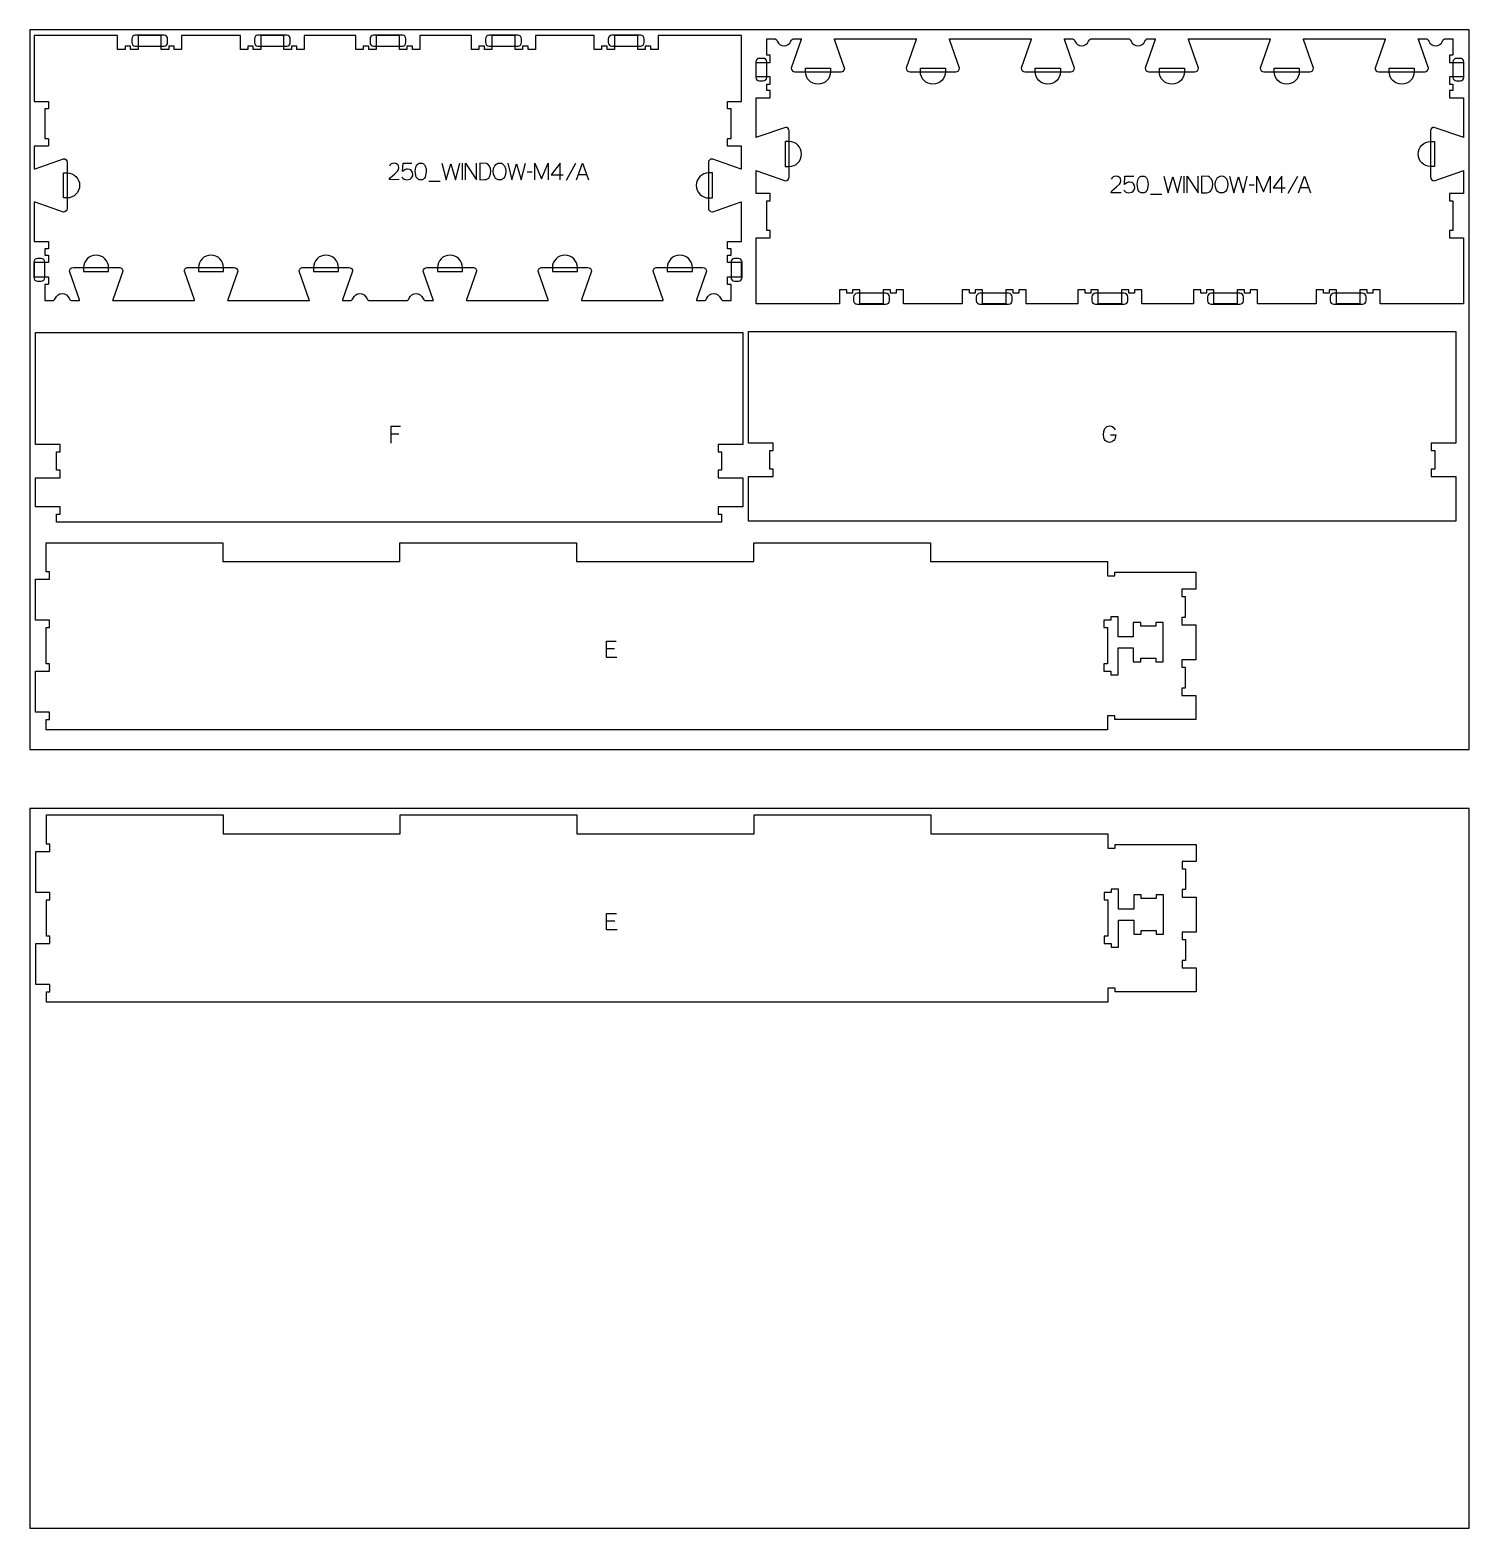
# Model space of a CAD drawing. Header units: millimetres. Extents: x -1220 to 1220, y -1930 to 4127.
# Drawn here: x -1220 to 1220, y -1930 to 610 of the extents above; entities that cross this region are included whole.
import ezdxf

# ---------------------------------------------------------------- set-up
doc = ezdxf.new("R2010")
doc.units = ezdxf.units.MM
for name, color, linetype, true_color in [('0_SHEET_SPRUCEPLY_2440X122', 1, 'Continuous', 0xff0000), ('1_ANYTOOL_1MMDEEP_LABELS_S', 2, 'Continuous', 0xffff00), ('3_ANYTOOL_CUTTHROUGH_INSID', 4, 'Continuous', 0x00ffff), ('4_ANYTOOL_CUTTHROUGH_OUTSI', 5, 'Continuous', 0x0000ff), ('5_ANYTOOL_HALF_MILL_9MM_IN', 3, 'Continuous', 0x00ff00)]:
    doc.layers.add(name, color=color, linetype=linetype, true_color=true_color)

msp = doc.modelspace()

# ---------------------------------------------------------------- linework, layer by layer
at = {"layer": '0_SHEET_SPRUCEPLY_2440X122'}
for points in [[(-1220, 610), (-1220, -610), (1220, -610), (1220, 610)], [(-1220, -710), (-1220, -1930), (1220, -1930), (1220, -710)]]:
    msp.add_lwpolyline(points, close=True, dxfattribs=at)
at = {"layer": '1_ANYTOOL_1MMDEEP_LABELS_S'}
for p, q in [((-487.3, 384.1, 0), (-487.3, 356.1, 0)), ((-294.9, 383.7, 0), (-311, 354.9, 0)), ((-368.6, 369.1, 0), (-376.8, 369, 0)), ((-336.2, 364.2, 0), (-315.8, 364.2, 0)), ((-290.1, 365, 0), (-276.2, 365, 0)), ((736.7, 362, 0), (736.7, 334, 0)), ((929.1, 361.6, 0), (913, 332.9, 0)), ((-543.9, 353.7, 0), (-524.6, 353.7, 0)), ((680.1, 331.7, 0), (699.4, 331.7, 0)), ((855.4, 347, 0), (847.2, 346.9, 0)), ((887.8, 342.1, 0), (908.2, 342.1, 0)), ((933.9, 343, 0), (947.8, 343, 0)), ((-594.6, -75.5, 0), (-608.1, -75.5, 0)), ((-229.1, -439.2, 0), (-242.7, -439.2, 0)), ((-228.5, -900.9, 0), (-242.2, -900.9, 0))]:
    msp.add_line(p, q, dxfattribs=at)
for points in [[(-593.9, 356.1), (-611, 356.2), (-609.5, 359.3), (-601.6, 366.3), (-596.6, 370.7), (-594.9, 373.3), (-594.4, 376.4), (-595, 379.7), (-595.7, 381), (-596.7, 382.1), (-599.4, 383.6), (-602.7, 384.1), (-605.2, 383.8), (-607.4, 382.9), (-609.2, 381.4), (-610.6, 379.3)], [(-589.3, 360.5), (-587.6, 358.6), (-585.7, 357.2), (-583.5, 356.4), (-581, 356.1), (-575.5, 357.1), (-573.4, 358.6), (-571.7, 361.1), (-571.1, 362.9), (-570.8, 364.7), (-571.4, 368.3), (-573.1, 371.4), (-574.3, 372.6), (-575.8, 373.4), (-579.6, 374.1), (-582.1, 373.8), (-584.2, 373), (-588.2, 370.1), (-587.5, 384.1), (-572.4, 384.1)], [(-521.4, 384.1), (-514.2, 356.1), (-506.3, 383.3), (-498.4, 356.1), (-491.4, 384.1)], [(-481.7, 356.1), (-481.7, 384.1), (-463, 356.1), (-463, 384.1)], [(-410, 384.1), (-402.8, 356.1), (-394.9, 383.3), (-387, 356.1), (-380, 384.1)], [(-363.8, 356.1), (-363.8, 384.1), (-352.6, 357.6), (-341.4, 384), (-341.4, 356.1)], [(-321.2, 356.1), (-321.2, 384.1), (-336.2, 364.2)], [(-293.3, 356.1), (-283.2, 384.1), (-272.8, 356.1)], [(630.1, 334.1), (613, 334.1), (614.5, 337.3), (622.4, 344.2), (627.4, 348.6), (629.1, 351.2), (629.6, 354.4), (629.1, 357.7), (628.3, 359), (627.3, 360.1), (624.6, 361.5), (621.3, 362), (618.8, 361.7), (616.6, 360.8), (614.8, 359.4), (613.4, 357.3)], [(634.7, 338.5), (636.4, 336.5), (638.3, 335.1), (640.5, 334.3), (643, 334), (648.5, 335), (650.6, 336.5), (652.3, 339), (652.9, 340.8), (653.2, 342.6), (652.6, 346.3), (650.9, 349.3), (649.7, 350.5), (648.2, 351.4), (644.4, 352), (642, 351.8), (639.8, 351), (635.8, 348), (636.5, 362), (651.6, 362)], [(702.6, 362), (709.8, 334), (717.7, 361.2), (725.6, 334), (732.6, 362)], [(742.3, 334), (742.3, 362), (761, 334), (761, 362)], [(814, 362), (821.2, 334), (829.1, 361.2), (837, 334), (844, 362)], [(860.2, 334), (860.2, 362), (871.4, 335.6), (882.6, 361.9), (882.6, 334)], [(902.8, 334), (902.8, 362.1), (887.8, 342.1)], [(930.7, 334), (940.8, 362), (951.2, 334)], [(-591.6, -62.4), (-608.1, -62.4), (-608.1, -90.4)], [(611.9, -76.4), (621, -76.4), (620.1, -82), (619, -84.2), (617.5, -86), (614.1, -88.5), (610.4, -89.3), (608.5, -89.1), (606.7, -88.5), (603.3, -86), (601.9, -84.2), (600.9, -81.8), (600.1, -75.8), (600.7, -70.8), (602.6, -66), (604, -63.9), (605.9, -62.5), (608.3, -61.6), (611, -61.3), (614, -61.8), (616.4, -63.4), (619.9, -68.2)], [(-225.1, -454.2), (-242.7, -454.2), (-242.7, -426.2), (-226.1, -426.2)], [(-224.5, -915.9), (-242.2, -915.9), (-242.2, -887.9), (-225.6, -887.9)]]:
    msp.add_lwpolyline(points, dxfattribs=at)
for points in [[(-557.4, 384.3), (-554.9, 384), (-552.8, 382.9), (-551.2, 381.3), (-549.9, 379.3), (-548.4, 374.6), (-548, 369.7), (-550, 360.5), (-551.2, 358.5), (-552.8, 357), (-554.9, 356.1), (-557.4, 355.9), (-560, 356.1), (-562, 357), (-563.7, 358.5), (-564.9, 360.5), (-566.8, 369.8), (-566.4, 374.6), (-564.9, 379.3), (-563.7, 381.3), (-562, 382.9), (-560, 384)], [(-457.4, 384.1), (-457.4, 356.1), (-449.4, 356.2), (-446.5, 356.5), (-444.1, 357.4), (-442.2, 358.8), (-440.8, 360.9), (-438.9, 365.6), (-438.3, 370.7), (-438.9, 375), (-440.6, 379), (-443.9, 382.5), (-445.9, 383.4)], [(-423.3, 384.4), (-420.7, 384.1), (-418.6, 383), (-415.4, 379.5), (-413.5, 374.9), (-412.9, 369.9), (-413.6, 365.2), (-415.5, 360.4), (-417, 358.3), (-418.8, 356.8), (-421, 355.9), (-423.6, 355.7), (-426.3, 356), (-428.6, 356.9), (-430.5, 358.4), (-432, 360.5), (-433.9, 365.3), (-434.6, 370.2), (-433.9, 375.2), (-431.9, 379.9), (-430.3, 381.9), (-428.4, 383.3), (-426, 384.1)], [(666.6, 362.3), (669.1, 361.9), (671.2, 360.8), (672.9, 359.2), (674.1, 357.2), (675.6, 352.5), (676, 347.7), (674, 338.4), (672.8, 336.4), (671.2, 335), (669.1, 334.1), (666.6, 333.8), (664, 334.1), (662, 335), (660.3, 336.4), (659.1, 338.5), (657.2, 347.7), (657.6, 352.6), (659.1, 357.3), (660.3, 359.2), (662, 360.8), (664, 361.9)], [(766.6, 362), (766.6, 334), (774.6, 334.1), (777.5, 334.4), (779.9, 335.3), (781.8, 336.8), (783.2, 338.8), (785.1, 343.6), (785.7, 348.7), (785.1, 353), (783.4, 356.9), (780.1, 360.4), (778.1, 361.4)], [(800.7, 362.4), (803.3, 362), (805.4, 361), (808.6, 357.5), (810.5, 352.8), (811.1, 347.9), (810.4, 343.1), (808.5, 338.4), (807, 336.3), (805.2, 334.8), (803, 333.9), (800.4, 333.6), (797.7, 333.9), (795.4, 334.8), (793.5, 336.3), (792, 338.4), (790.1, 343.3), (789.4, 348.2), (790.1, 353.2), (792.1, 357.8), (793.7, 359.8), (795.6, 361.2), (798, 362.1)]]:
    msp.add_lwpolyline(points, close=True, dxfattribs=at)
at = {"layer": '3_ANYTOOL_CUTTHROUGH_INSID'}
for points in [[(600.8, -477.4), (612.8, -477.4), (612.8, -483.4), (625.3, -483.4), (625.3, -437.4), (650.8, -437.4), (650.8, -461.4), (663.3, -461.4), (663.3, -455.4), (688.8, -455.4), (688.8, -461.4), (701.3, -461.4), (701.3, -394.9), (688.8, -394.9), (688.8, -400.9), (663.3, -400.9), (663.3, -394.9), (650.8, -394.9), (650.8, -418.9), (625.3, -418.9), (625.3, -384.9), (612.8, -384.9), (612.8, -390.9), (600.8, -390.9), (600.8, -403.4), (606.8, -403.4), (606.8, -464.9), (600.8, -464.9)], [(601.4, -939.1), (613.4, -939.1), (613.4, -945.1), (625.9, -945.1), (625.9, -899.1), (651.4, -899.1), (651.4, -923.1), (663.9, -923.1), (663.9, -917.1), (689.4, -917.1), (689.4, -923.1), (701.9, -923.1), (701.9, -856.6), (689.4, -856.6), (689.4, -862.6), (663.9, -862.6), (663.9, -856.6), (651.4, -856.6), (651.4, -880.6), (625.9, -880.6), (625.9, -846.6), (613.4, -846.6), (613.4, -852.6), (601.4, -852.6), (601.4, -865.1), (607.4, -865.1), (607.4, -926.6), (601.4, -926.6)]]:
    msp.add_lwpolyline(points, close=True, dxfattribs=at)
at = {"layer": '4_ANYTOOL_CUTTHROUGH_OUTSI'}
for points in [[(-14.6, 374.8), (-13.3, 374.6), (-13.3, 413.2), (-37, 413.2, -0.414214), (-37.3, 413.4), (-37.3, 425.4, -0.414214), (-37, 425.7), (-31.3, 425.7), (-31.3, 476.2), (-37, 476.2, -0.414214), (-37.3, 476.4), (-37.3, 488.4, -0.414214), (-37, 488.7), (-13.3, 488.7), (-13.3, 600.7), (-154.8, 600.7), (-154.8, 576.9, -0.414214), (-155, 576.7), (-167, 576.7, -0.414214), (-167.3, 576.9), (-167.3, 582.7), (-176.8, 582.7), (-176.8, 576.9, -0.414214), (-177, 576.7), (-189, 576.7, -0.414214), (-189.3, 576.9), (-189.3, 600.7), (-228.8, 600.7), (-228.8, 576.9, -0.414214), (-229, 576.7), (-241, 576.7, -0.414214), (-241.3, 576.9), (-241.3, 582.7), (-250.8, 582.7), (-250.8, 576.9, -0.414214), (-251, 576.7), (-263, 576.7, -0.414214), (-263.3, 576.9), (-263.3, 600.7), (-362.8, 600.7), (-362.8, 576.9, -0.414214), (-363, 576.7), (-375, 576.7, -0.414214), (-375.3, 576.9), (-375.3, 582.7), (-384.8, 582.7), (-384.8, 576.9, -0.414214), (-385, 576.7), (-397, 576.7, -0.414214), (-397.3, 576.9), (-397.3, 600.7), (-436.8, 600.7), (-436.8, 576.9, -0.414214), (-437, 576.7), (-449, 576.7, -0.414214), (-449.3, 576.9), (-449.3, 582.7), (-458.8, 582.7), (-458.8, 576.9, -0.414214), (-459, 576.7), (-471, 576.7, -0.414214), (-471.3, 576.9), (-471.3, 600.7), (-558.8, 600.7), (-558.8, 576.9, -0.414214), (-559, 576.7), (-571, 576.7, -0.414214), (-571.3, 576.9), (-571.3, 582.7), (-580.8, 582.7), (-580.8, 576.9, -0.414214), (-581, 576.7), (-593, 576.7, -0.414214), (-593.3, 576.9), (-593.3, 600.7), (-632.8, 600.7), (-632.8, 576.9, -0.414214), (-633, 576.7), (-645, 576.7, -0.414214), (-645.3, 576.9), (-645.3, 582.7), (-654.8, 582.7), (-654.8, 576.9, -0.414214), (-655, 576.7), (-667, 576.7, -0.414214), (-667.3, 576.9), (-667.3, 600.7), (-754.8, 600.7), (-754.8, 576.9, -0.414214), (-755, 576.7), (-767, 576.7, -0.414214), (-767.3, 576.9), (-767.3, 582.7), (-776.8, 582.7), (-776.8, 576.9, -0.414214), (-777, 576.7), (-789, 576.7, -0.414214), (-789.3, 576.9), (-789.3, 600.7), (-828.8, 600.7), (-828.8, 576.9, -0.414214), (-829, 576.7), (-841, 576.7, -0.414214), (-841.3, 576.9), (-841.3, 582.7), (-850.8, 582.7), (-850.8, 576.9, -0.414214), (-851, 576.7), (-863, 576.7, -0.414214), (-863.3, 576.9), (-863.3, 600.7), (-962.8, 600.7), (-962.8, 576.9, -0.414214), (-963, 576.7), (-975, 576.7, -0.414214), (-975.3, 576.9), (-975.3, 582.7), (-984.8, 582.7), (-984.8, 576.9, -0.414214), (-985, 576.7), (-997, 576.7, -0.414214), (-997.3, 576.9), (-997.3, 600.7), (-1036.8, 600.7), (-1036.8, 576.9, -0.414214), (-1037, 576.7), (-1049, 576.7, -0.414214), (-1049.3, 576.9), (-1049.3, 582.7), (-1058.8, 582.7), (-1058.8, 576.9, -0.414214), (-1059, 576.7), (-1071, 576.7, -0.414214), (-1071.3, 576.9), (-1071.3, 600.7), (-1212.8, 600.7), (-1212.8, 488.7), (-1189, 488.7, -0.414214), (-1188.8, 488.4), (-1188.8, 476.4, -0.414214), (-1189, 476.2), (-1194.8, 476.2), (-1194.8, 425.7), (-1189, 425.7, -0.414214), (-1188.8, 425.4), (-1188.8, 413.4, -0.414214), (-1189, 413.2), (-1212.8, 413.2), (-1212.8, 374.6), (-1211.4, 374.8), (-1163.1, 391.7), (-1163, 391.7, -0.414214), (-1156.8, 385.5), (-1156.8, 307.5, -0.414214), (-1163, 301.2), (-1163.1, 301.2), (-1211.4, 318.1), (-1212.8, 318.3), (-1212.8, 251.2), (-1189, 251.2, -0.414214), (-1188.8, 250.9), (-1188.8, 238.9, -0.414214), (-1189, 238.7), (-1194.8, 238.7), (-1194.8, 228.2), (-1189, 228.2, -0.414214), (-1188.8, 227.9), (-1188.8, 215.9, -0.414214), (-1189, 215.7), (-1212.8, 215.7), (-1212.8, 191.2), (-1189, 191.2, -0.414214), (-1188.8, 190.9), (-1188.8, 178.9, -0.414214), (-1189, 178.7), (-1194.8, 178.7), (-1194.8, 151.2), (-1182.3, 151.2, 0.317837), (-1176.9, 155, -0.707107), (-1153.8, 155, 0.317837), (-1148.4, 151.2), (-1136, 151.2), (-1136.2, 152.5), (-1153.1, 200.8), (-1153.1, 200.9, -0.414214), (-1146.9, 207.2), (-1068.9, 207.2, -0.414214), (-1062.6, 200.9), (-1062.7, 200.8), (-1079.6, 152.5), (-1079.8, 151.2), (-941.1, 151.2), (-941.3, 152.5), (-958.2, 200.8), (-958.3, 200.9, -0.414214), (-952, 207.2), (-874, 207.2, -0.414214), (-867.8, 200.9), (-867.8, 200.8), (-884.7, 152.5), (-884.9, 151.2), (-746.2, 151.2), (-746.4, 152.5), (-763.3, 200.8), (-763.4, 200.9, -0.414214), (-757.1, 207.2), (-679.1, 207.2, -0.414214), (-672.9, 200.9), (-672.9, 200.8), (-689.8, 152.5), (-690, 151.2), (-677.6, 151.2, 0.317837), (-672.2, 155, -0.707107), (-649.1, 155, 0.317837), (-643.7, 151.2), (-582.3, 151.2, 0.317837), (-576.9, 155, -0.707107), (-553.8, 155, 0.317837), (-548.4, 151.2), (-536, 151.2), (-536.2, 152.5), (-553.1, 200.8), (-553.1, 200.9, -0.414214), (-546.9, 207.2), (-468.9, 207.2, -0.414214), (-462.6, 200.9), (-462.7, 200.8), (-479.6, 152.5), (-479.8, 151.2), (-341.1, 151.2), (-341.3, 152.5), (-358.2, 200.8), (-358.3, 200.9, -0.414214), (-352, 207.2), (-274, 207.2, -0.414214), (-267.8, 200.9), (-267.8, 200.8), (-284.7, 152.5), (-284.9, 151.2), (-146.2, 151.2), (-146.4, 152.5), (-163.3, 200.8), (-163.4, 200.9, -0.414214), (-157.1, 207.2), (-79.1, 207.2, -0.414214), (-72.9, 200.9), (-72.9, 200.8), (-89.8, 152.5), (-90, 151.2), (-77.6, 151.2, 0.317837), (-72.2, 155, -0.707107), (-49.1, 155, 0.317837), (-43.7, 151.2), (-31.3, 151.2), (-31.3, 178.7), (-37, 178.7, -0.414214), (-37.3, 178.9), (-37.3, 190.9, -0.414214), (-37, 191.2), (-13.3, 191.2), (-13.3, 215.7), (-37, 215.7, -0.414214), (-37.3, 215.9), (-37.3, 227.9, -0.414214), (-37, 228.2), (-31.3, 228.2), (-31.3, 238.7), (-37, 238.7, -0.414214), (-37.3, 238.9), (-37.3, 250.9, -0.414214), (-37, 251.2), (-13.3, 251.2), (-13.3, 318.3), (-14.6, 318.1), (-62.9, 301.2), (-63, 301.2, -0.414214), (-69.2, 307.5), (-69.2, 385.5, -0.414214), (-63, 391.7), (-62.9, 391.7)], [(1209.4, 371.3), (1210.7, 371.6), (1210.7, 333), (1187, 333, 0.414214), (1186.7, 332.7), (1186.7, 320.7, 0.414214), (1187, 320.5), (1192.7, 320.5), (1192.7, 270), (1187, 270, 0.414214), (1186.7, 269.7), (1186.7, 257.7, 0.414214), (1187, 257.5), (1210.7, 257.5), (1210.7, 145.5), (1069.2, 145.5), (1069.2, 169.2, 0.414214), (1069, 169.5), (1057, 169.5, 0.414214), (1056.7, 169.2), (1056.7, 163.5), (1047.2, 163.5), (1047.2, 169.2, 0.414214), (1047, 169.5), (1035, 169.5, 0.414214), (1034.7, 169.2), (1034.7, 145.5), (995.2, 145.5), (995.2, 169.2, 0.414214), (995, 169.5), (983, 169.5, 0.414214), (982.7, 169.2), (982.7, 163.5), (973.2, 163.5), (973.2, 169.2, 0.414214), (973, 169.5), (961, 169.5, 0.414214), (960.7, 169.2), (960.7, 145.5), (861.2, 145.5), (861.2, 169.2, 0.414214), (861, 169.5), (849, 169.5, 0.414214), (848.7, 169.2), (848.7, 163.5), (839.2, 163.5), (839.2, 169.2, 0.414214), (839, 169.5), (827, 169.5, 0.414214), (826.7, 169.2), (826.7, 145.5), (787.2, 145.5), (787.2, 169.2, 0.414214), (787, 169.5), (775, 169.5, 0.414214), (774.7, 169.2), (774.7, 163.5), (765.2, 163.5), (765.2, 169.2, 0.414214), (765, 169.5), (753, 169.5, 0.414214), (752.7, 169.2), (752.7, 145.5), (665.2, 145.5), (665.2, 169.2, 0.414214), (665, 169.5), (653, 169.5, 0.414214), (652.7, 169.2), (652.7, 163.5), (643.2, 163.5), (643.2, 169.2, 0.414214), (643, 169.5), (631, 169.5, 0.414214), (630.7, 169.2), (630.7, 145.5), (591.2, 145.5), (591.2, 169.2, 0.414214), (591, 169.5), (579, 169.5, 0.414214), (578.7, 169.2), (578.7, 163.5), (569.2, 163.5), (569.2, 169.2, 0.414214), (569, 169.5), (557, 169.5, 0.414214), (556.7, 169.2), (556.7, 145.5), (469.2, 145.5), (469.2, 169.2, 0.414214), (469, 169.5), (457, 169.5, 0.414214), (456.7, 169.2), (456.7, 163.5), (447.2, 163.5), (447.2, 169.2, 0.414214), (447, 169.5), (435, 169.5, 0.414214), (434.7, 169.2), (434.7, 145.5), (395.2, 145.5), (395.2, 169.2, 0.414214), (395, 169.5), (383, 169.5, 0.414214), (382.7, 169.2), (382.7, 163.5), (373.2, 163.5), (373.2, 169.2, 0.414214), (373, 169.5), (361, 169.5, 0.414214), (360.7, 169.2), (360.7, 145.5), (261.2, 145.5), (261.2, 169.2, 0.414214), (261, 169.5), (249, 169.5, 0.414214), (248.7, 169.2), (248.7, 163.5), (239.2, 163.5), (239.2, 169.2, 0.414214), (239, 169.5), (227, 169.5, 0.414214), (226.7, 169.2), (226.7, 145.5), (187.2, 145.5), (187.2, 169.2, 0.414214), (187, 169.5), (175, 169.5, 0.414214), (174.7, 169.2), (174.7, 163.5), (165.2, 163.5), (165.2, 169.2, 0.414214), (165, 169.5), (153, 169.5, 0.414214), (152.7, 169.2), (152.7, 145.5), (11.2, 145.5), (11.2, 257.5), (35, 257.5, 0.414214), (35.2, 257.7), (35.2, 269.7, 0.414214), (35, 270), (29.2, 270), (29.2, 320.5), (35, 320.5, 0.414214), (35.2, 320.7), (35.2, 332.7, 0.414214), (35, 333), (11.2, 333), (11.2, 371.6), (12.6, 371.3), (60.9, 354.4), (61, 354.4, 0.414214), (67.2, 360.7), (67.2, 438.7, 0.414214), (61, 444.9), (60.9, 444.9), (12.6, 428), (11.2, 427.8), (11.2, 495), (35, 495, 0.414214), (35.2, 495.2), (35.2, 507.2, 0.414214), (35, 507.5), (29.2, 507.5), (29.2, 518), (35, 518, 0.414214), (35.2, 518.2), (35.2, 530.2, 0.414214), (35, 530.5), (11.2, 530.5), (11.2, 555), (35, 555, 0.414214), (35.2, 555.2), (35.2, 567.2, 0.414214), (35, 567.5), (29.2, 567.5), (29.2, 595), (41.7, 595, -0.317837), (47.1, 591.1, 0.707107), (70.2, 591.1, -0.317837), (75.6, 595), (88, 595), (87.8, 593.6), (70.9, 545.3), (70.9, 545.2, 0.414214), (77.1, 539), (155.1, 539, 0.414214), (161.4, 545.2), (161.3, 545.3), (144.4, 593.6), (144.2, 595), (282.9, 595), (282.7, 593.6), (265.8, 545.3), (265.7, 545.2, 0.414214), (272, 539), (350, 539, 0.414214), (356.2, 545.2), (356.2, 545.3), (339.3, 593.6), (339.1, 595), (477.8, 595), (477.6, 593.6), (460.7, 545.3), (460.6, 545.2, 0.414214), (466.9, 539), (544.9, 539, 0.414214), (551.1, 545.2), (551.1, 545.3), (534.2, 593.6), (534, 595), (546.4, 595, -0.317837), (551.8, 591.1, 0.707107), (574.9, 591.1, -0.317837), (580.3, 595), (641.7, 595, -0.317837), (647.1, 591.1, 0.707107), (670.2, 591.1, -0.317837), (675.6, 595), (688, 595), (687.8, 593.6), (670.9, 545.3), (670.9, 545.2, 0.414214), (677.1, 539), (755.1, 539, 0.414214), (761.4, 545.2), (761.3, 545.3), (744.4, 593.6), (744.2, 595), (882.9, 595), (882.7, 593.6), (865.8, 545.3), (865.7, 545.2, 0.414214), (872, 539), (950, 539, 0.414214), (956.2, 545.2), (956.2, 545.3), (939.3, 593.6), (939.1, 595), (1077.8, 595), (1077.6, 593.6), (1060.7, 545.3), (1060.6, 545.2, 0.414214), (1066.9, 539), (1144.9, 539, 0.414214), (1151.1, 545.2), (1151.1, 545.3), (1134.2, 593.6), (1134, 595), (1146.4, 595, -0.317837), (1151.8, 591.1, 0.707107), (1174.9, 591.1, -0.317837), (1180.3, 595), (1192.7, 595), (1192.7, 567.5), (1187, 567.5, 0.414214), (1186.7, 567.2), (1186.7, 555.2, 0.414214), (1187, 555), (1210.7, 555), (1210.7, 530.5), (1187, 530.5, 0.414214), (1186.7, 530.2), (1186.7, 518.2, 0.414214), (1187, 518), (1192.7, 518), (1192.7, 507.5), (1187, 507.5, 0.414214), (1186.7, 507.2), (1186.7, 495.2, 0.414214), (1187, 495), (1210.7, 495), (1210.7, 427.8), (1209.4, 428), (1161.1, 444.9), (1161, 444.9, 0.414214), (1154.8, 438.7), (1154.8, 360.7, 0.414214), (1161, 354.4), (1161.1, 354.4)], [(-53, -198.6, 0.414214), (-53.3, -198.9), (-53.3, -210.9, 0.414214), (-53, -211.1), (-47.3, -211.1), (-47.3, -224.6), (-1174.8, -224.6), (-1174.8, -211.1), (-1169, -211.1, 0.414214), (-1168.8, -210.9), (-1168.8, -198.9, 0.414214), (-1169, -198.6), (-1210.8, -198.6), (-1210.8, -149.1), (-1169, -149.1, 0.414214), (-1168.8, -148.9), (-1168.8, -136.9, 0.414214), (-1169, -136.6), (-1174.8, -136.6), (-1174.8, -105.1), (-1169, -105.1, 0.414214), (-1168.8, -104.9), (-1168.8, -92.9, 0.414214), (-1169, -92.6), (-1210.8, -92.6), (-1210.8, 96.9), (-11.3, 96.9), (-11.3, -92.6), (-53, -92.6, 0.414214), (-53.3, -92.9), (-53.3, -104.9, 0.414214), (-53, -105.1), (-47.3, -105.1), (-47.3, -136.6), (-53, -136.6, 0.414214), (-53.3, -136.9), (-53.3, -148.9, 0.414214), (-53, -149.1), (-11.3, -149.1), (-11.3, -198.6)], [(1156.1, -147.2), (1197.8, -147.2), (1197.8, -222.7), (-1.7, -222.7), (-1.7, -147.2), (40.1, -147.2, 0.414214), (40.3, -146.9), (40.3, -134.9, 0.414214), (40.1, -134.7), (34.3, -134.7), (34.3, -103.2), (40.1, -103.2, 0.414214), (40.3, -102.9), (40.3, -90.9, 0.414214), (40.1, -90.7), (-1.7, -90.7), (-1.7, 98.8), (1197.8, 98.8), (1197.8, -90.7), (1156.1, -90.7, 0.414214), (1155.8, -90.9), (1155.8, -102.9, 0.414214), (1156.1, -103.2), (1161.8, -103.2), (1161.8, -134.7), (1156.1, -134.7, 0.414214), (1155.8, -134.9), (1155.8, -146.9, 0.414214)], [(307.1, -291.3), (606.8, -291.3), (606.8, -315.2, 0.414214), (607.1, -315.4), (619.1, -315.4, 0.414214), (619.3, -315.2), (619.3, -309.4), (756.8, -309.4), (756.8, -337.9), (733.1, -337.9, 0.414214), (732.8, -338.2), (732.8, -350.2, 0.414214), (733.1, -350.4), (738.8, -350.4), (738.8, -385.9), (733.1, -385.9, 0.414214), (732.8, -386.2), (732.8, -398.2, 0.414214), (733.1, -398.4), (756.8, -398.4), (756.8, -457.9), (733.1, -457.9, 0.414214), (732.8, -458.2), (732.8, -470.2, 0.414214), (733.1, -470.4), (738.8, -470.4), (738.8, -505.9), (733.1, -505.9, 0.414214), (732.8, -506.2), (732.8, -518.2, 0.414214), (733.1, -518.4), (756.8, -518.4), (756.8, -558.9), (619.3, -558.9), (619.3, -553.2, 0.414214), (619.1, -552.9), (607.1, -552.9, 0.414214), (606.8, -553.2), (606.8, -576.8), (-1192.7, -576.8), (-1192.7, -559.3), (-1186.9, -559.3, 0.414214), (-1186.7, -559.1), (-1186.7, -547.1, 0.414214), (-1186.9, -546.8), (-1210.7, -546.8), (-1210.7, -477.3), (-1186.9, -477.3, 0.414214), (-1186.7, -477.1), (-1186.7, -465.1, 0.414214), (-1186.9, -464.8), (-1192.7, -464.8), (-1192.7, -403.3), (-1186.9, -403.3, 0.414214), (-1186.7, -403.1), (-1186.7, -391.1, 0.414214), (-1186.9, -390.8), (-1210.7, -390.8), (-1210.7, -321.3), (-1186.9, -321.3, 0.414214), (-1186.7, -321.1), (-1186.7, -309.1, 0.414214), (-1186.9, -308.8), (-1192.7, -308.8), (-1192.7, -259.3), (-893.2, -259.3), (-893.2, -291.1, 0.414214), (-892.9, -291.3), (-592.9, -291.3, 0.414214), (-592.7, -291.1), (-592.7, -259.3), (-293.2, -259.3), (-293.2, -291.1, 0.414214), (-292.9, -291.3), (7.1, -291.3, 0.414214), (7.3, -291.1), (7.3, -259.3), (306.8, -259.3), (306.8, -291.1, 0.414214)], [(307.6, -753), (607.4, -753), (607.4, -776.9, 0.414214), (607.6, -777.1), (619.6, -777.1, 0.414214), (619.9, -776.9), (619.9, -771.1), (757.4, -771.1), (757.4, -799.6), (733.6, -799.6, 0.414214), (733.4, -799.9), (733.4, -811.9, 0.414214), (733.6, -812.1), (739.4, -812.1), (739.4, -847.6), (733.6, -847.6, 0.414214), (733.4, -847.9), (733.4, -859.9, 0.414214), (733.6, -860.1), (757.4, -860.1), (757.4, -919.6), (733.6, -919.6, 0.414214), (733.4, -919.9), (733.4, -931.9, 0.414214), (733.6, -932.1), (739.4, -932.1), (739.4, -967.6), (733.6, -967.6, 0.414214), (733.4, -967.9), (733.4, -979.9, 0.414214), (733.6, -980.1), (757.4, -980.1), (757.4, -1020.6), (619.9, -1020.6), (619.9, -1014.9, 0.414214), (619.6, -1014.6), (607.6, -1014.6, 0.414214), (607.4, -1014.9), (607.4, -1038.5), (-1192.1, -1038.5), (-1192.1, -1021), (-1186.4, -1021, 0.414214), (-1186.1, -1020.8), (-1186.1, -1008.8, 0.414214), (-1186.4, -1008.5), (-1210.1, -1008.5), (-1210.1, -939), (-1186.4, -939, 0.414214), (-1186.1, -938.8), (-1186.1, -926.8, 0.414214), (-1186.4, -926.5), (-1192.1, -926.5), (-1192.1, -865), (-1186.4, -865, 0.414214), (-1186.1, -864.8), (-1186.1, -852.8, 0.414214), (-1186.4, -852.5), (-1210.1, -852.5), (-1210.1, -783), (-1186.4, -783, 0.414214), (-1186.1, -782.8), (-1186.1, -770.8, 0.414214), (-1186.4, -770.5), (-1192.1, -770.5), (-1192.1, -721), (-892.6, -721), (-892.6, -752.8, 0.414214), (-892.4, -753), (-592.4, -753, 0.414214), (-592.1, -752.8), (-592.1, -721), (-292.6, -721), (-292.6, -752.8, 0.414214), (-292.4, -753), (7.6, -753, 0.414214), (7.9, -752.8), (7.9, -721), (307.4, -721), (307.4, -752.8, 0.414214)]]:
    msp.add_lwpolyline(points, format="xyb", close=True, dxfattribs=at)
at = {"layer": '5_ANYTOOL_HALF_MILL_9MM_IN'}
for points in [[(-1041.4, 601.2, 0.414214), (-1047.4, 595.2), (-1047.4, 588.7, 0.414214), (-1041.4, 582.7), (-992.6, 582.7, 0.414214), (-986.6, 588.7), (-986.6, 595.2, 0.414214), (-992.6, 601.2)], [(-833.4, 601.2, 0.414214), (-839.4, 595.2), (-839.4, 588.7, 0.414214), (-833.4, 582.7), (-784.6, 582.7, 0.414214), (-778.6, 588.7), (-778.6, 595.2, 0.414214), (-784.6, 601.2)], [(-637.4, 601.2, 0.414214), (-643.4, 595.2), (-643.4, 588.7, 0.414214), (-637.4, 582.7), (-588.6, 582.7, 0.414214), (-582.6, 588.7), (-582.6, 595.2, 0.414214), (-588.6, 601.2)], [(-441.4, 601.2, 0.414214), (-447.4, 595.2), (-447.4, 588.7, 0.414214), (-441.4, 582.7), (-392.6, 582.7, 0.414214), (-386.6, 588.7), (-386.6, 595.2, 0.414214), (-392.6, 601.2)], [(-233.4, 601.2, 0.414214), (-239.4, 595.2), (-239.4, 588.7, 0.414214), (-233.4, 582.7), (-184.6, 582.7, 0.414214), (-178.6, 588.7), (-178.6, 595.2, 0.414214), (-184.6, 601.2)], [(16.7, 561.8, 0.414214), (10.7, 555.8), (10.7, 529.6, 0.414214), (16.7, 523.6), (23.2, 523.6, 0.414214), (29.2, 529.6), (29.2, 555.8, 0.414214), (23.2, 561.8)], [(1198.8, 561.8, 0.414214), (1192.7, 555.8), (1192.7, 529.6, 0.414214), (1198.8, 523.6), (1205.3, 523.6, 0.414214), (1211.3, 529.6), (1211.3, 555.8, 0.414214), (1205.3, 561.8)], [(137.4, 539.2, -1), (94.9, 539.2), (94.9, 545.5), (137.4, 545.5)], [(332.2, 539.2, -1), (289.7, 539.2), (289.7, 545.5), (332.2, 545.5)], [(527.1, 539.2, -1), (484.6, 539.2), (484.6, 545.5), (527.1, 545.5)], [(737.4, 539.2, -1), (694.9, 539.2), (694.9, 545.5), (737.4, 545.5)], [(932.2, 539.2, -1), (889.7, 539.2), (889.7, 545.5), (932.2, 545.5)], [(1127.1, 539.2, -1), (1084.6, 539.2), (1084.6, 545.5), (1127.1, 545.5)], [(67, 378.4, 1), (67, 420.9), (60.7, 420.9), (60.7, 378.4)], [(1155, 378.4, -1), (1155, 420.9), (1161.3, 420.9), (1161.3, 378.4)], [(-1157, 367.7, -1), (-1157, 325.2), (-1163.3, 325.2), (-1163.3, 367.7)], [(-69, 367.7, 1), (-69, 325.2), (-62.7, 325.2), (-62.7, 367.7)], [(-1207.3, 222.5, 0.414214), (-1213.3, 216.5), (-1213.3, 190.3, 0.414214), (-1207.3, 184.3), (-1200.8, 184.3, 0.414214), (-1194.8, 190.3), (-1194.8, 216.5, 0.414214), (-1200.8, 222.5)], [(-1086.6, 206.9, 1), (-1129.1, 206.9), (-1129.1, 200.7), (-1086.6, 200.7)], [(-891.8, 206.9, 1), (-934.3, 206.9), (-934.3, 200.7), (-891.8, 200.7)], [(-696.9, 206.9, 1), (-739.4, 206.9), (-739.4, 200.7), (-696.9, 200.7)], [(-486.6, 206.9, 1), (-529.1, 206.9), (-529.1, 200.7), (-486.6, 200.7)], [(-291.8, 206.9, 1), (-334.3, 206.9), (-334.3, 200.7), (-291.8, 200.7)], [(-96.9, 206.9, 1), (-139.4, 206.9), (-139.4, 200.7), (-96.9, 200.7)], [(-25.2, 222.5, 0.414214), (-31.3, 216.5), (-31.3, 190.3, 0.414214), (-25.2, 184.3), (-18.7, 184.3, 0.414214), (-12.7, 190.3), (-12.7, 216.5, 0.414214), (-18.7, 222.5)], [(182.6, 163.5, 0.414214), (176.6, 157.5), (176.6, 151, 0.414214), (182.6, 145), (231.4, 145, 0.414214), (237.4, 151), (237.4, 157.5, 0.414214), (231.4, 163.5)], [(390.6, 163.5, 0.414214), (384.6, 157.5), (384.6, 151, 0.414214), (390.6, 145), (439.4, 145, 0.414214), (445.4, 151), (445.4, 157.5, 0.414214), (439.4, 163.5)], [(586.6, 163.5, 0.414214), (580.6, 157.5), (580.6, 151, 0.414214), (586.6, 145), (635.4, 145, 0.414214), (641.4, 151), (641.4, 157.5, 0.414214), (635.4, 163.5)], [(782.6, 163.5, 0.414214), (776.6, 157.5), (776.6, 151, 0.414214), (782.6, 145), (831.4, 145, 0.414214), (837.4, 151), (837.4, 157.5, 0.414214), (831.4, 163.5)], [(990.6, 163.5, 0.414214), (984.6, 157.5), (984.6, 151, 0.414214), (990.6, 145), (1039.4, 145, 0.414214), (1045.4, 151), (1045.4, 157.5, 0.414214), (1039.4, 163.5)]]:
    msp.add_lwpolyline(points, format="xyb", close=True, dxfattribs=at)

doc.saveas('drawing.dxf')
